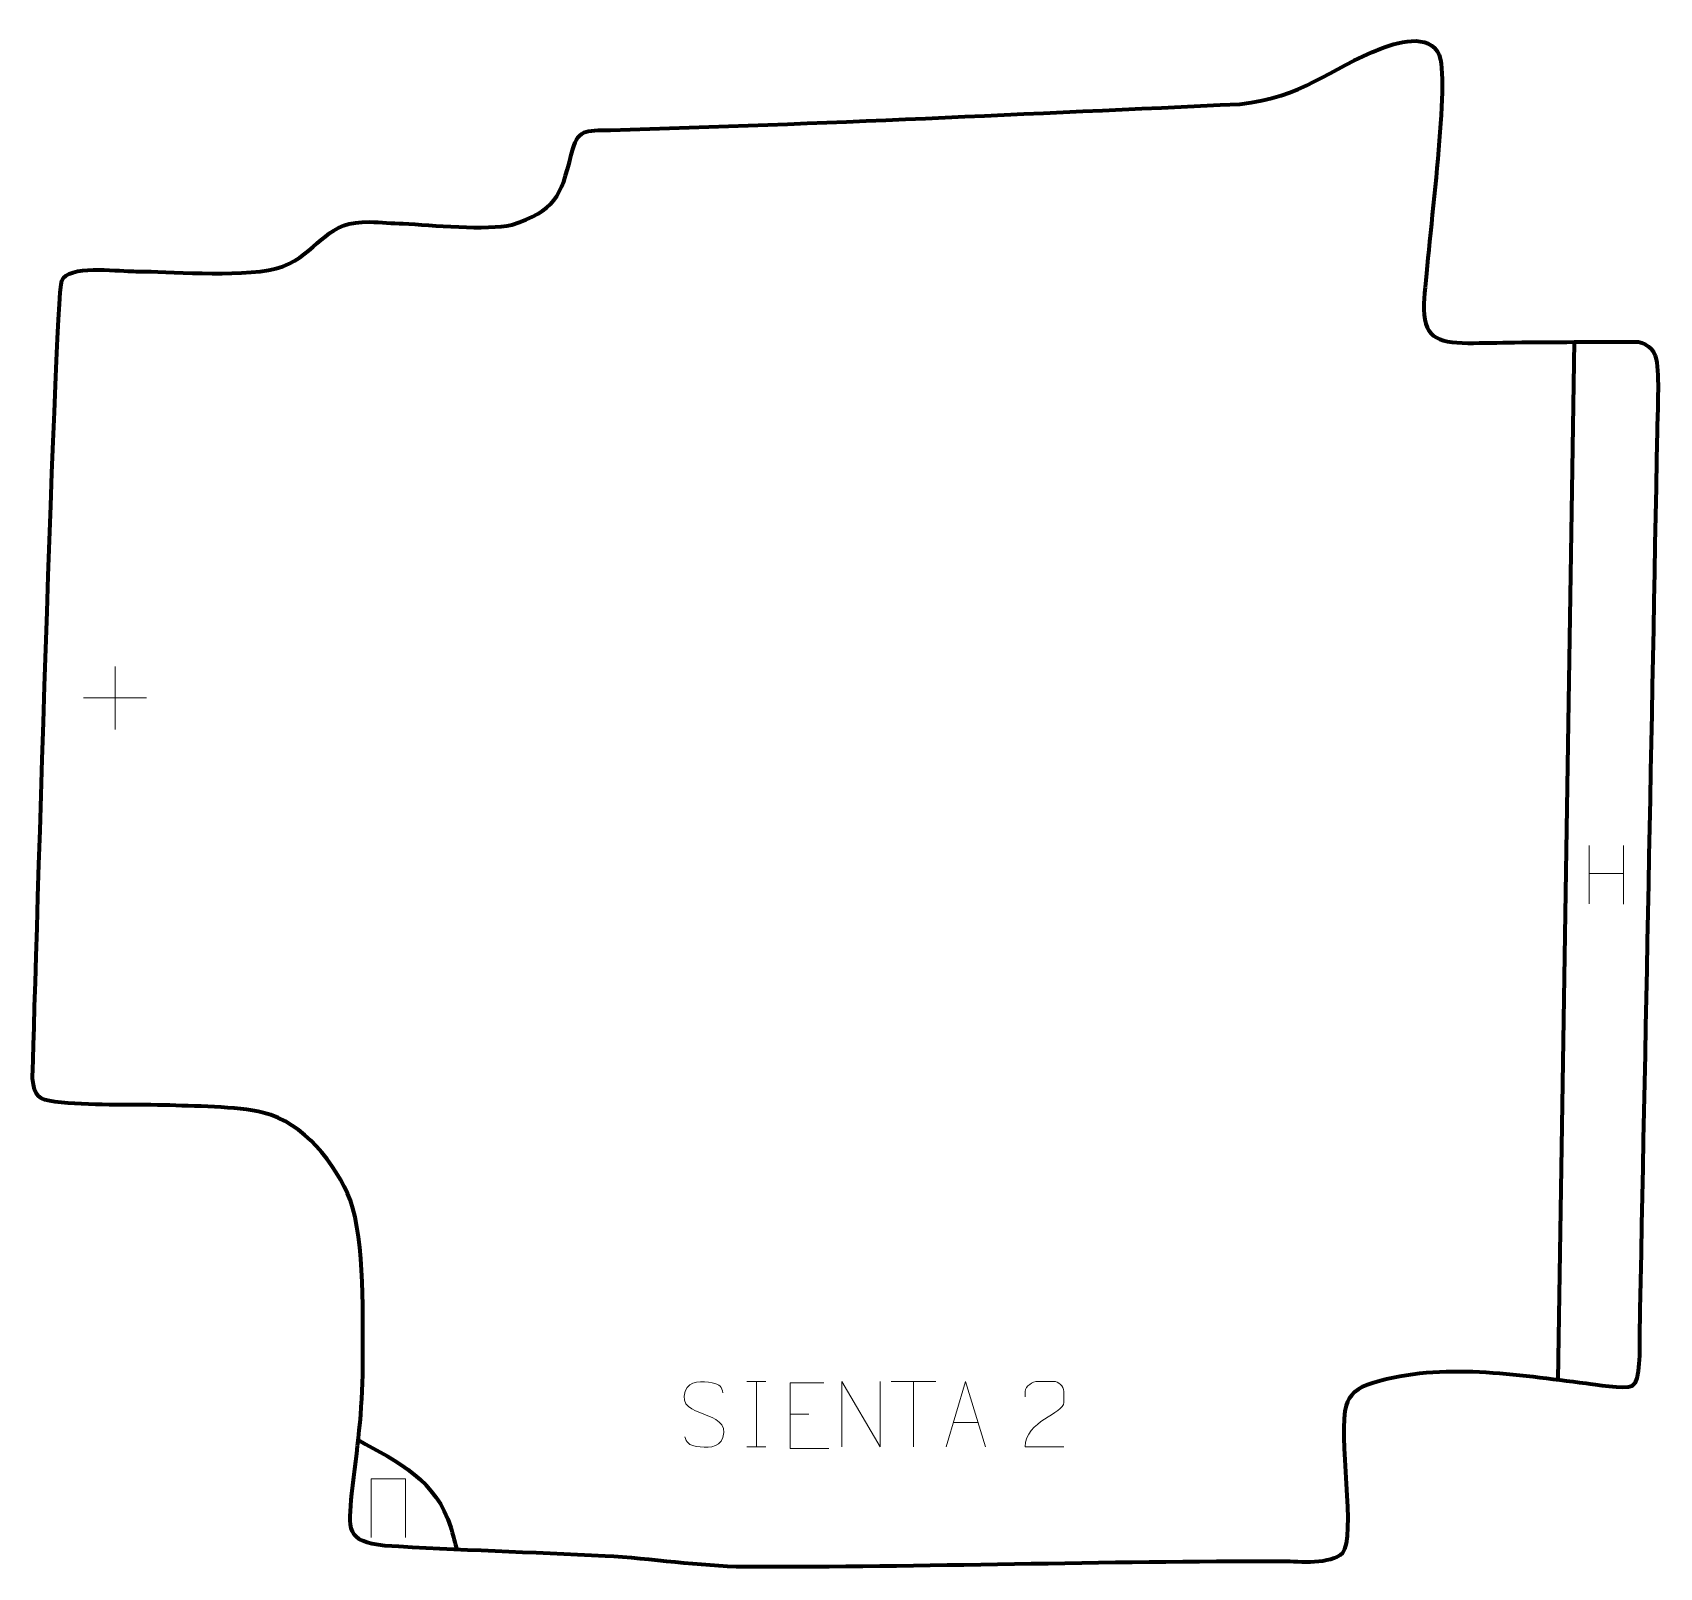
# Model space of a CAD drawing. Header units: millimetres. Extents: x 1216 to 1837, y -33 to 553.
import ezdxf

# ---------------------------------------------------------------- set-up
doc = ezdxf.new("R2010")
doc.units = ezdxf.units.MM
doc.header["$MEASUREMENT"] = 0
doc.layers.add('layer 2', color=7, linetype='Continuous')
doc.layers.add('layer 3', color=7, linetype='Continuous')

msp = doc.modelspace()

# ---------------------------------------------------------------- linework, layer by layer
at = {"layer": 'layer 2', "color": 142, "lineweight": 158}
msp.add_open_spline([(1804.1673, 434.8562), (1804.1673, 434.8562), (1797.8957, 38.8721), (1797.8957, 38.8721)], degree=3, dxfattribs=at)
msp.add_open_spline([(1340.3768, 15.9869), (1355.4647, 7.5816), (1370.2422, 0.5154), (1375.6685, -17.4271), (1375.6685, -17.4271), (1376.414, -19.8923), (1377.0565, -22.4102), (1377.7611, -24.892), (1377.7611, -24.892), (1377.7611, -24.892), (1378.0335, -25.8346), (1378.0335, -25.8346)], degree=3, knots=[0, 0, 0, 0, 0.25, 0.25, 0.25, 0.25, 0.5, 0.5, 0.5, 0.5, 1, 1, 1, 1], dxfattribs=at)
at = {"layer": 'layer 3', "color": 242, "lineweight": 158}
msp.add_open_spline([(1216.1468, 153.8641), (1216.9239, 147.0213), (1218.5655, 145.7628), (1224.6868, 145.013), (1224.6868, 145.013), (1237.7721, 143.4103), (1253.0261, 143.9594), (1266.3724, 143.721), (1266.3724, 143.721), (1277.4393, 143.3011), (1293.8601, 143.3345), (1304.1901, 140.831), (1304.1901, 140.831), (1319.5624, 137.1057), (1331.7966, 121.4445), (1337.369, 107.3115), (1337.369, 107.3115), (1342.9174, 92.2645), (1342.1681, 60.8128), (1342.1453, 44.0607), (1342.1453, 44.0607), (1342.122, 26.9185), (1339.8863, 12.3762), (1337.9772, -4.465), (1337.9772, -4.465), (1336.6476, -17.8503), (1335.6746, -22.988), (1350.5658, -24.363), (1350.5658, -24.363), (1378.4933, -26.1423), (1406.5853, -26.8696), (1434.5499, -28.3271), (1434.5499, -28.3271), (1452.3232, -29.2786), (1470.2802, -32.2183), (1487.8597, -32.4207), (1487.8597, -32.4207), (1556.3926, -32.6554), (1624.9392, -30.227), (1693.403, -30.3434), (1693.403, -30.3434), (1699.2885, -30.5165), (1711.4332, -31.6681), (1715.7487, -27.162), (1715.7487, -27.162), (1721.0702, -21.6054), (1713.9467, 19.0359), (1717.1628, 29.1468), (1717.1628, 29.1468), (1718.3611, 32.9142), (1721.186, 35.933), (1727.6379, 37.8354), (1727.6379, 37.8354), (1754.0164, 45.6131), (1782.0679, 40.8261), (1808.7533, 37.4719), (1808.7533, 37.4719), (1811.7499, 37.1209), (1823.438, 35.1611), (1826.1772, 36.507), (1826.1772, 36.507), (1829.6246, 38.201), (1828.9911, 51.4699), (1829.0579, 54.9404), (1829.0579, 54.9404), (1831.2794, 170.2809), (1833.658, 285.6154), (1835.7823, 400.9587), (1835.7823, 400.9587), (1835.9024, 407.4759), (1836.6898, 421.9125), (1835.4899, 428.2362), (1835.4899, 428.2362), (1834.6891, 432.4566), (1831.2278, 434.9592), (1826.994, 434.9522), (1826.994, 434.9522), (1811.7756, 434.9249), (1796.5588, 434.8109), (1781.3409, 434.69), (1781.3409, 434.69), (1775.5195, 434.6437), (1769.3047, 434.4056), (1763.5661, 434.4418), (1763.5661, 434.4418), (1751.7952, 434.6052), (1746.1829, 436.7422), (1746.852, 449.486), (1746.852, 449.486), (1747.849, 468.4763), (1756.0812, 527.6782), (1753.1615, 542.539), (1753.1615, 542.539), (1751.127, 552.8946), (1737.7703, 549.7236), (1730.8552, 546.9751), (1730.8552, 546.9751), (1710.2576, 538.7881), (1700.6594, 528.2092), (1676.6838, 525.5866), (1676.6838, 525.5866), (1596.7454, 522.017), (1516.6246, 517.9397), (1436.6423, 515.694), (1436.6423, 515.694), (1426.842, 515.4188), (1424.1923, 516.5037), (1421.6412, 506.2358), (1421.6412, 506.2358), (1417.7091, 490.4096), (1415.3258, 484.7085), (1398.9258, 479.5881), (1398.9258, 479.5881), (1389.5966, 477.2574), (1368.0903, 479.5051), (1357.575, 479.9901), (1357.575, 479.9901), (1353.3107, 480.1721), (1349.0508, 480.4859), (1344.7879, 480.6289), (1344.7879, 480.6289), (1328.5758, 481.1727), (1326.0572, 470.7538), (1313.9386, 464.6193), (1313.9386, 464.6193), (1302.9013, 459.0321), (1274.4654, 461.4703), (1261.3674, 461.6909), (1261.3674, 461.6909), (1258.8131, 461.7327), (1256.2588, 461.776), (1253.7046, 461.8214), (1253.7046, 461.8214), (1247.9532, 461.9236), (1229.8311, 464.4067), (1227.2775, 458.2177), (1227.2775, 458.2177), (1224.7238, 452.0287), (1216.1468, 153.8641), (1216.1468, 153.8641)], degree=3, knots=[0, 0, 0, 0, 0.02777778, 0.02777778, 0.02777778, 0.02777778, 0.05555556, 0.05555556, 0.05555556, 0.05555556, 0.08333333, 0.08333333, 0.08333333, 0.08333333, 0.11111111, 0.11111111, 0.11111111, 0.11111111, 0.13888889, 0.13888889, 0.13888889, 0.13888889, 0.16666667, 0.16666667, 0.16666667, 0.16666667, 0.19444444, 0.19444444, 0.19444444, 0.19444444, 0.22222222, 0.22222222, 0.22222222, 0.22222222, 0.25, 0.25, 0.25, 0.25, 0.27777778, 0.27777778, 0.27777778, 0.27777778, 0.30555556, 0.30555556, 0.30555556, 0.30555556, 0.33333333, 0.33333333, 0.33333333, 0.33333333, 0.36111111, 0.36111111, 0.36111111, 0.36111111, 0.38888889, 0.38888889, 0.38888889, 0.38888889, 0.41666667, 0.41666667, 0.41666667, 0.41666667, 0.44444444, 0.44444444, 0.44444444, 0.44444444, 0.47222222, 0.47222222, 0.47222222, 0.47222222, 0.5, 0.5, 0.5, 0.5, 0.52777778, 0.52777778, 0.52777778, 0.52777778, 0.55555556, 0.55555556, 0.55555556, 0.55555556, 0.58333333, 0.58333333, 0.58333333, 0.58333333, 0.61111111, 0.61111111, 0.61111111, 0.61111111, 0.63888889, 0.63888889, 0.63888889, 0.63888889, 0.66666667, 0.66666667, 0.66666667, 0.66666667, 0.69444444, 0.69444444, 0.69444444, 0.69444444, 0.72222222, 0.72222222, 0.72222222, 0.72222222, 0.75, 0.75, 0.75, 0.75, 0.77777778, 0.77777778, 0.77777778, 0.77777778, 0.80555556, 0.80555556, 0.80555556, 0.80555556, 0.83333333, 0.83333333, 0.83333333, 0.83333333, 0.86111111, 0.86111111, 0.86111111, 0.86111111, 0.88888889, 0.88888889, 0.88888889, 0.88888889, 0.91666667, 0.91666667, 0.91666667, 0.91666667, 0.94444444, 0.94444444, 0.94444444, 0.94444444, 1, 1, 1, 1], dxfattribs=at)
at = {"layer": 'layer 3', "color": 250, "lineweight": 9}
for points in [[(1247.6238, 311.0303), (1247.6238, 311.0303), (1247.6238, 287.0524), (1247.6238, 287.0524)], [(1235.6349, 299.0413), (1235.6349, 299.0413), (1259.6128, 299.0413), (1259.6128, 299.0413)], [(1809.9114, 242.7442), (1809.9114, 242.7442), (1809.9114, 220.5515), (1809.9114, 220.5515)], [(1823.0271, 242.7442), (1823.0271, 242.7442), (1823.0271, 220.3939), (1823.0271, 220.3939)], [(1809.9289, 232.1018), (1809.9289, 232.1018), (1823.0271, 232.1018), (1823.0271, 232.1018)], [(1488.6514, 38.3309), (1488.6514, 38.3309), (1495.8195, 38.3309), (1495.8195, 38.3309)], [(1492.2354, 38.3309), (1492.2354, 38.3309), (1492.2354, 13.3774), (1492.2354, 13.3774)], [(1543.6559, 38.3074), (1543.6559, 38.3074), (1560.6431, 38.3074), (1560.6431, 38.3074)], [(1552.1497, 13.3774), (1552.1497, 13.3774), (1552.1497, 38.3309), (1552.1497, 38.3309)], [(1505.0673, 25.8541), (1505.0673, 25.8541), (1512.2354, 25.8541), (1512.2354, 25.8541)], [(1567.4016, 22.6268), (1567.4016, 22.6268), (1576.8973, 22.6268), (1576.8973, 22.6268)], [(1488.6514, 13.3774), (1488.6514, 13.3774), (1495.8195, 13.3774), (1495.8195, 13.3774)]]:
    msp.add_open_spline(points, degree=3, dxfattribs=at)
for points, knots in [([(1472.2355, 25.8542), (1467.9872, 27.3246), (1463.0791, 29.1204), (1465.0842, 34.6407), (1465.0842, 34.6407), (1466.5877, 38.7806), (1471.8013, 38.3921), (1475.4049, 37.791), (1475.4049, 37.791), (1478.2655, 37.3138), (1479.1302, 36.1006), (1479.4408, 34.0165)], [0, 0, 0, 0, 0.25, 0.25, 0.25, 0.25, 0.5, 0.5, 0.5, 0.5, 1, 1, 1, 1]), ([(1517.9412, 37.7338), (1517.9412, 37.7338), (1505.0673, 37.7338), (1505.0673, 37.7338), (1505.0673, 37.7338), (1505.0673, 37.7338), (1505.0673, 12.7802), (1505.0673, 12.7802), (1505.0673, 12.7802), (1505.0673, 12.7802), (1519.9331, 12.7802), (1519.9331, 12.7802)], [0, 0, 0, 0, 0.25, 0.25, 0.25, 0.25, 0.5, 0.5, 0.5, 0.5, 1, 1, 1, 1]), ([(1524.8221, 13.3774), (1524.8221, 13.3774), (1524.8221, 38.3309), (1524.8221, 38.3309), (1524.8221, 38.3309), (1524.8221, 38.3309), (1539.4769, 13.3774), (1539.4769, 13.3774), (1539.4769, 13.3774), (1539.4769, 13.3774), (1539.4769, 38.3309), (1539.4769, 38.3309)], [0, 0, 0, 0, 0.25, 0.25, 0.25, 0.25, 0.5, 0.5, 0.5, 0.5, 1, 1, 1, 1]), ([(1564.679, 13.3774), (1564.679, 13.3774), (1572.05, 38.3309), (1572.05, 38.3309), (1572.05, 38.3309), (1572.05, 38.3309), (1579.6199, 13.3774), (1579.6199, 13.3774)], [0, 0, 0, 0, 0.33333333, 0.33333333, 0.33333333, 0.33333333, 1, 1, 1, 1]), ([(1609.5209, 13.367), (1604.6065, 13.3673), (1599.6921, 13.3673), (1594.778, 13.367), (1594.778, 13.367), (1594.778, 23.2993), (1609.429, 25.9405), (1609.5209, 30.2508), (1609.5209, 30.2508), (1609.5206, 31.6749), (1609.5206, 33.0986), (1609.5209, 34.5219), (1609.5209, 34.5219), (1609.504, 36.599), (1607.3812, 38.3238), (1605.7102, 38.3411), (1605.7102, 38.3411), (1603.637, 38.3407), (1601.5641, 38.3407), (1599.4917, 38.3411), (1599.4917, 38.3411), (1597.6696, 38.3576), (1594.8449, 36.5655), (1594.778, 34.4719), (1594.778, 34.4719), (1594.778, 34.4719), (1594.778, 32.4171), (1594.778, 32.4171)], [0, 0, 0, 0, 0.125, 0.125, 0.125, 0.125, 0.25, 0.25, 0.25, 0.25, 0.375, 0.375, 0.375, 0.375, 0.5, 0.5, 0.5, 0.5, 0.625, 0.625, 0.625, 0.625, 0.75, 0.75, 0.75, 0.75, 1, 1, 1, 1]), ([(1472.2355, 25.8541), (1476.2541, 24.2074), (1481.2836, 22.3191), (1479.4496, 16.9588), (1479.4496, 16.9588), (1477.9898, 12.6924), (1473.079, 12.9491), (1469.3529, 13.5038), (1469.3529, 13.5038), (1466.6029, 13.9136), (1465.382, 15.1271), (1465.004, 17.2393)], [0, 0, 0, 0, 0.25, 0.25, 0.25, 0.25, 0.5, 0.5, 0.5, 0.5, 1, 1, 1, 1]), ([(1345.3104, -21.1674), (1345.3104, -21.1674), (1345.3104, 1.1829), (1345.3104, 1.1829), (1345.3104, 1.1829), (1345.3104, 1.1829), (1358.4287, 1.1829), (1358.4287, 1.1829), (1358.4287, 1.1829), (1358.4287, 1.1829), (1358.4287, -21.1674), (1358.4287, -21.1674)], [0, 0, 0, 0, 0.25, 0.25, 0.25, 0.25, 0.5, 0.5, 0.5, 0.5, 1, 1, 1, 1])]:
    msp.add_open_spline(points, degree=3, knots=knots, dxfattribs=at)

doc.saveas('drawing.dxf')
